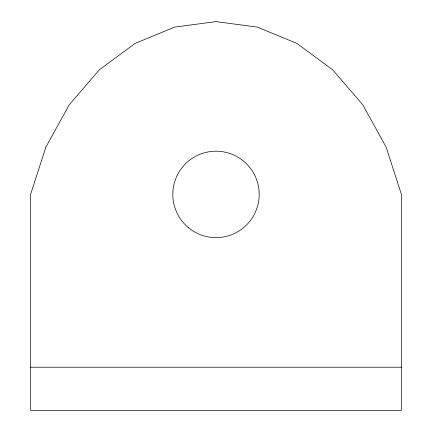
<?xml version="1.0" encoding="UTF-8"?>
<svg xmlns="http://www.w3.org/2000/svg" width="432" height="432" viewBox="0 0 432 432"><rect width="100%" height="100%" fill="white"/><g stroke="black" fill="none" stroke-linecap="round" stroke-linejoin="round"><path stroke-width="0.65" d="M30.569 367.2L401.431 367.2M45.905 147.031L30.569 194.4L30.569 410.4L401.431 410.4L401.431 194.4L386.095 147.031L362.777 104.814L332.57 69.725L296.892 43.416L257.418 27.119L216 21.6L174.582 27.119L135.108 43.416L99.43 69.725L69.223 104.814L45.905 147.031M188.671 227.858A43.2 43.2 0 0 0 258.638 201.339A43.2 43.2 0 0 0 200.686 154.003A43.2 43.2 0 0 0 188.671 227.858"/></g></svg>
